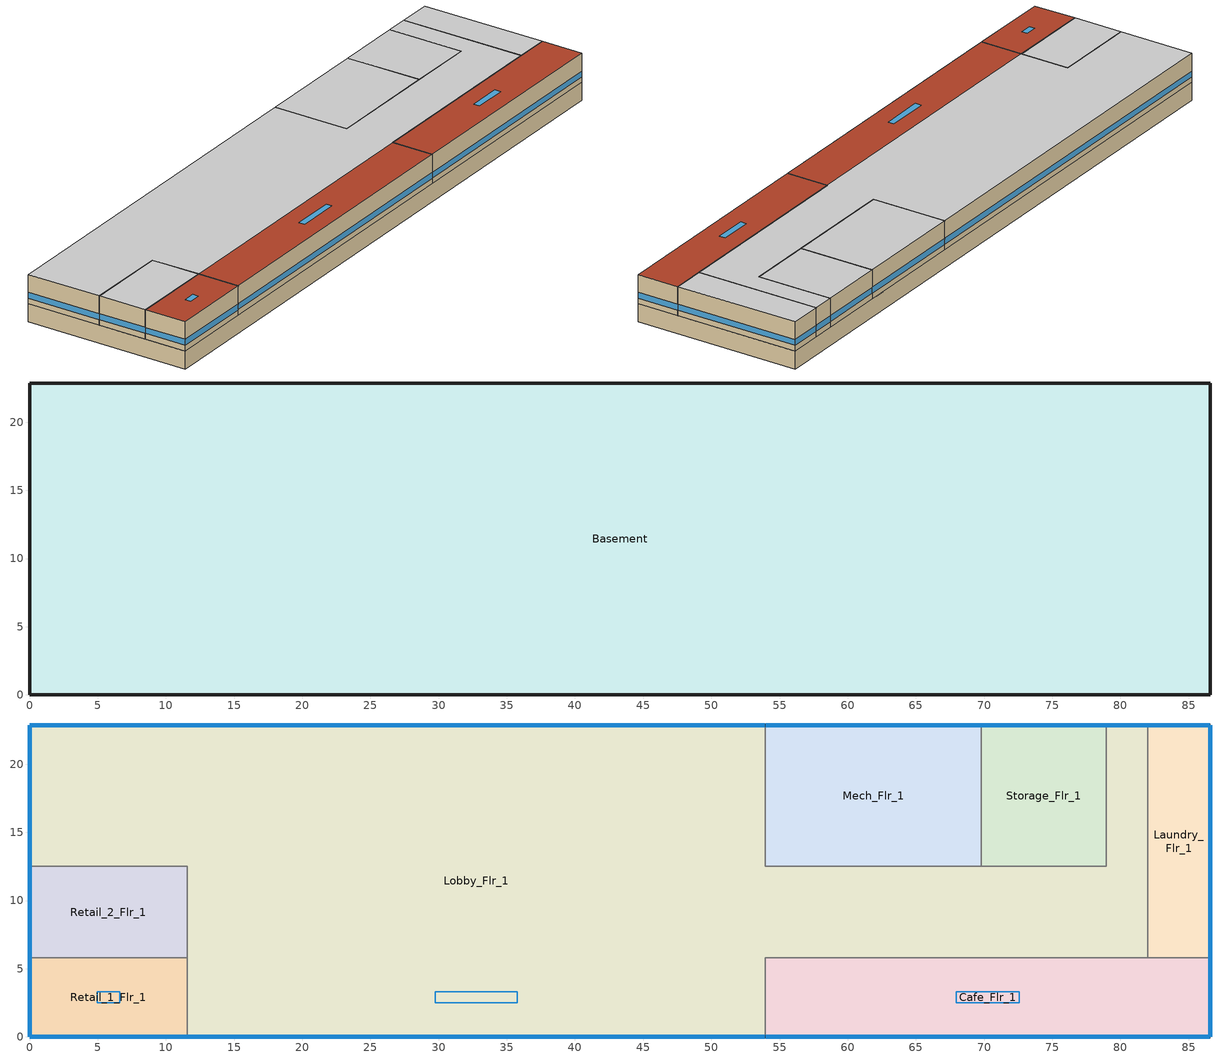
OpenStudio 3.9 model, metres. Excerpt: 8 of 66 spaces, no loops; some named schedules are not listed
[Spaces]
Basement
 floor foundation (BTAP-Grnd-Floor-Mass:U-0.379_std): 86.56,22.86 86.56,0 0,0 0,22.86 z-2.44
 wall foundation (BTAP-Grnd-Wall-Mass:U-0.21_std): 0,22.86 0,0 86.56,0 86.56,22.86 0,22.86 z-2.44:0
Lobby_Flr_1
 floor to Basement: 53.95,22.86 53.95,0 11.58,0 11.58,12.5 0,12.5 0,22.86 z0; 81.99,22.86 81.99,5.79 53.95,5.79 53.95,12.5 78.94,12.5 78.94,22.86 z0
 wall outside: 53.95,22.86 0,22.86 0,12.5 / 11.58,0 53.95,0 / 81.99,22.86 78.94,22.86 z0:3.96
 wall to Retail_1_Flr_1: 11.58,5.79 11.58,0 z0:3.96
 wall to Laundry_Flr_1: 81.99,5.79 81.99,22.86 z0:3.96
 wall to Storage_Flr_1: 78.94,22.86 78.94,12.5 69.8,12.5 z0:3.96
 wall to Cafe_Flr_1: 53.95,0 53.95,5.79 81.99,5.79 z0:3.96
 wall to Retail_2_Flr_1: 0,12.5 11.58,12.5 11.58,5.79 z0:3.96
 wall to Mech_Flr_1: 69.8,12.5 53.95,12.5 53.95,22.86 z0:3.96
 window (BTAP-Ext-FixedWindow:U=0.144 SHGC=0.600): 53.92,22.86 0.03,22.86 / 11.61,0 53.92,0 / 0,22.83 0,12.52 z0.76:1.56; 81.97,22.86 78.97,22.86 z0.76:1.57
 ceiling adiabatic (BTAP-Int-Wall): 81.99,5.79 81.99,22.86 78.94,22.86 78.94,12.5 53.95,12.5 53.95,22.86 0,22.86 0,12.5 11.58,12.5 11.58,5.79 z3.96
 roof outside: 53.95,0 53.95,5.79 11.58,5.79 11.58,0 z3.96
 skylight (BTAP-Ext-Skylights:U=0.201 SHGC=0.600): 35.76,2.49 35.76,3.3 29.77,3.3 29.77,2.49 z3.96
Retail_1_Flr_1
 floor to Basement: 11.58,5.79 11.58,0 0,0 0,5.79 z0
 wall outside: 0,5.79 0,0 11.58,0 z0:3.96
 wall to Retail_2_Flr_1: 11.58,5.79 0,5.79 z0:3.96
 window (BTAP-Ext-FixedWindow:U=0.144 SHGC=0.600): 0.03,0 11.56,0 / 0,5.77 0,0.03 z0.76:1.56
 roof outside: 11.58,0 11.58,5.79 0,5.79 0,0 z3.96
 skylight (BTAP-Ext-Skylights:U=0.201 SHGC=0.600): 6.61,2.49 6.61,3.3 4.97,3.3 4.97,2.49 z3.96
Retail_2_Flr_1
 floor to Basement: 11.58,12.5 11.58,5.79 0,5.79 0,12.5 z0
 wall outside: 0,12.5 0,5.79 z0:3.96
 window (BTAP-Ext-FixedWindow:U=0.144 SHGC=0.600): 0,12.47 0,5.82 z0.76:1.56
 ceiling adiabatic (BTAP-Int-Wall): 11.58,5.79 11.58,12.5 0,12.5 0,5.79 z3.96
Laundry_Flr_1
 floor to Basement: 86.56,22.86 86.56,5.79 81.99,5.79 81.99,22.86 z0
 wall outside: 86.56,5.79 86.56,22.86 81.99,22.86 z0:3.96
 wall to Cafe_Flr_1: 81.99,5.79 86.56,5.79 z0:3.96
 window (BTAP-Ext-FixedWindow:U=0.144 SHGC=0.600): 86.56,5.82 86.56,22.83 / 86.54,22.86 82.02,22.86 z0.76:1.56
 ceiling adiabatic (BTAP-Int-Wall): 86.56,5.79 86.56,22.86 81.99,22.86 81.99,5.79 z3.96
Storage_Flr_1
 floor to Basement: 78.94,22.86 78.94,12.5 69.8,12.5 69.8,22.86 z0
 wall outside: 78.94,22.86 69.8,22.86 z0:3.96
 wall to Mech_Flr_1: 69.8,22.86 69.8,12.5 z0:3.96
 window (BTAP-Ext-FixedWindow:U=0.144 SHGC=0.600): 78.92,22.86 69.82,22.86 z0.76:1.56
 ceiling adiabatic (BTAP-Int-Wall): 78.94,12.5 78.94,22.86 69.8,22.86 69.8,12.5 z3.96
Mech_Flr_1
 floor to Basement: 69.8,22.86 69.8,12.5 53.95,12.5 53.95,22.86 z0
 wall outside: 69.8,22.86 53.95,22.86 z0:3.96
 window (BTAP-Ext-FixedWindow:U=0.144 SHGC=0.600): 69.77,22.86 53.98,22.86 z0.76:1.56
 ceiling adiabatic (BTAP-Int-Wall): 69.8,12.5 69.8,22.86 53.95,22.86 53.95,12.5 z3.96
Cafe_Flr_1
 floor to Basement: 86.56,5.79 86.56,0 53.95,0 53.95,5.79 z0
 wall outside: 53.95,0 86.56,0 86.56,5.79 z0:3.96
 window (BTAP-Ext-FixedWindow:U=0.144 SHGC=0.600): 86.56,0.03 86.56,5.77 / 53.98,0 86.54,0 z0.76:1.56
 roof outside: 86.56,0 86.56,5.79 53.95,5.79 53.95,0 z3.96
 skylight (BTAP-Ext-Skylights:U=0.201 SHGC=0.600): 72.56,2.49 72.56,3.3 67.95,3.3 67.95,2.49 z3.96
[Site]
Yellowknife AP_NT_CAN: Latitude {deg}=62.46; Longitude {deg}=-114.44; Time Zone {hr}=-7; Elevation {m}=205.7; Terrain=City
[Building]
LargeHotel: North Axis {deg}=0; Default Construction Set=BTAP-Mass at hdd = 8170.0; Standards Number of Stories=7; Standards Number of Above Ground Stories=6; Standards Template=NECB2020; Standards Building Type=LargeHotel
[Site:WaterMainsTemperature]
Calculation Method=Correlation; Annual Average Outdoor Air Temperature {C}=-3.65833; Maximum Difference In Monthly Average Outdoor Air Temperatures {deltaC}=41.5
[Site:GroundTemperature:BuildingSurface]
19.527, 19.502, 19.536, 19.598, 20.002, 21.64, 22.225, 22.375, 21.449, 20.121, 19.802, 19.633
[SizingPeriod:DesignDay] Barometric Pressure {Pa}=98878; Rain Indicator=No; Snow Indicator=No; Day of Month=21; Daylight Saving Time Indicator=No; Humidity Condition Type=Wetbulb; Dry-Bulb Temperature Range Modifier Type=DefaultMultipliers
Name | Maximum Dry-Bulb Temperature {C} | Daily Dry-Bulb Temperature Range {deltaC} | Wind Speed {m/s} | Wind Direction {deg} | Month | Day Type | Wetbulb or DewPoint at Maximum Dry-Bulb {C} | Solar Model Indicator | ASHRAE Clear Sky Optical Depth for Beam Irradiance | ASHRAE Clear Sky Optical Depth for Diffuse Irradiance | Sky Clearness
Yellowknife AP Ann Clg .4% Condns DB=>MWB | 25.6 | 8 | 4.1 | 160 | 7 | SummerDesignDay | 16.1 | ASHRAETau | 0.369 | 2.418
Yellowknife AP Ann Clg .4% Condns WB=>MDB | 22.9 | 8 | 4.1 | 160 | 7 | SummerDesignDay | 17.2 | ASHRAETau | 0.369 | 2.418
Yellowknife AP Ann Htg 99.6% Condns DB | -40 | 0 | 1.8 | 310 | 1 | WinterDesignDay | -40 | ASHRAEClearSky |  |  | 0
[ClimateZones]
Climate Zone Institution Name 1=ASHRAE; Climate Zone Document Name 1=ANSI/ASHRAE Standard 169; Climate Zone Document Year 1=2006; Climate Zone Value 1=8
[Site:GroundTemperature:Shallow]
-14.3, -20.7, -22.4, -20.9, -12.3, -2.6, 6.6, 13.2, 15.1, 12, 4.5, -4.9
[Site:GroundTemperature:Deep]
-4.7, -9.4, -12.3, -13.2, -11.5, -7.6, -2.8, 1.9, 5.1, 5.8, 4, 0.2
[Site:GroundTemperature:FCfactorMethod]
January Ground Temperature {C}=0.1; February Ground Temperature {C}=-14.7; March Ground Temperature {C}=-20.9; April Ground Temperature {C}=-23.8; May Ground Temperature {C}=-22.4; June Ground Temperature {C}=-18.3; July Ground Temperature {C}=-6.9; August Ground Temperature {C}=7.1; September Ground Temperature {C}=14.9; October Ground Temperature {C}=17.7; November Ground Temperature {C}=15.3; December Ground Temperature {C}=8
[Material:NoMass] Roughness=Smooth; Thermal Absorptance=0.9; Solar Absorptance=0.7
Name | Thermal Resistance {m2-K/W} | Visible Absorptance
Typical Carpet Pad; Typical Carpet Pad 1 | 0.21648 | 0.8
Typical Insulation 1 | 8.28655 | 0.7
Typical Insulation 2 | 5.78966 | 0.7
Typical Insulation 3 | 9.09089 | 0.7
Typical Carpet Pad 2 | 2.57255 | 0.8
Typical Carpet Pad 3; Typical Carpet Pad 4 | 4.69593 | 0.8
Typical Insulation 4 | 0.694427 | 0.7
Typical Insulation 5 | 0.694444 | 0.7
[Material]
Name | Roughness | Thickness {m} | Conductivity {W/m-K} | Density {kg/m3} | Specific Heat {J/kg-K} | Thermal Absorptance | Solar Absorptance | Visible Absorptance
G05 25mm wood | MediumSmooth | 0.0254 | 0.15 | 608 | 1630 | 0.9 | 0.5 | 0.5
100mm Normalweight concrete floor 1 | MediumSmooth | 0.1016 | 2.31 | 2322 | 832
G01 13mm gypsum board 1 | Smooth | 0.0127 | 0.16 | 800 | 1090 | 0.9 | 0.7 | 0.5
4 in. Normalweight Concrete Floor 1 | MediumRough | 0.1016 | 2.31 | 2322 | 832 | 0.9 | 0.7 | 0.7
1IN Stucco 1 | Smooth | 0.0253 | 0.6918 | 1858 | 837 | 0.9 | 0.7 | 0.92
8IN CONCRETE HW RefBldg 1 | Rough | 0.2032 | 1.311 | 2240 | 836.8 | 0.9 | 0.7 | 0.7
1/2IN Gypsum 1 | Smooth | 0.0127 | 0.16 | 784.9 | 830 | 0.9 | 0.4 | 0.4
Metal Roof Surface 1; F08 Metal surface 1 | Smooth | 0.0008 | 45.28 | 7824 | 500 | 0.9 | 0.7 | 0.7
6 in. Normalweight Concrete Floor 1; 6 in. Normalweight Concrete Floor 2; 6 in. Normalweight Concrete Floor 3 | MediumRough | 0.1524 | 2.31 | 2322 | 832 | 0.9 | 0.7 | 0.7
Expanded Polystyrene | MediumSmooth | 0.0746039 | 0.029 | 29 | 1210
Expanded Polystyrene 1 | MediumSmooth | 0.136182 | 0.029 | 29 | 1210
[Construction]
BTAP-Int-Partition; BTAP-Int-Door: G05 25mm wood
BTAP-Int-Floor: 100mm Normalweight concrete floor 1, Typical Carpet Pad
BTAP-Int-Wall: G01 13mm gypsum board 1, G01 13mm gypsum board 1
BTAP-Int-Ceiling: Typical Carpet Pad, 100mm Normalweight concrete floor 1
BTAP-Int-Window: SimpleGlazing
BTAP-Ext-Floor-Mass:U-0.117: Typical Insulation 1, 4 in. Normalweight Concrete Floor 1, Typical Carpet Pad 1
BTAP-Ext-Wall-Mass:U-0.165: 1IN Stucco 1, 8IN CONCRETE HW RefBldg 1, Typical Insulation 2, 1/2IN Gypsum 1
BTAP-Ext-Roof-Metal:U-0.11: Metal Roof Surface 1, Typical Insulation 3
BTAP-Grnd-Floor-Mass:U-0.379: 6 in. Normalweight Concrete Floor 1, Typical Carpet Pad 2
BTAP-Grnd-Wall-Mass:U-0.21: 6 in. Normalweight Concrete Floor 2, Typical Carpet Pad 3
BTAP-Grnd-Roof-Mass:U-0.21: 6 in. Normalweight Concrete Floor 3, Typical Carpet Pad 4
BTAP-Ext-FixedWindow:U=0.144 SHGC=0.600; BTAP-Ext-GlassDoors:U=0.144 SHGC=0.600: SimpleGlazing:U=0.144 SHGC=0.600
BTAP-Ext-Door:U-1.44: F08 Metal surface 1, Typical Insulation 4
BTAP-Ext-OverHeadDoor:U-1.44: Typical Insulation 5
BTAP-Ext-Skylights:U=0.201 SHGC=0.600; BTAP-Ext-DaylightDomes:U=0.201 SHGC=0.600; BTAP-Ext-DaylightDiffuser:U=0.201 SHGC=0.600: SimpleGlazing:U=0.201 SHGC=0.600
BTAP-Grnd-Floor-Mass:U-0.379_std: 6 in. Normalweight Concrete Floor 1, Expanded Polystyrene
BTAP-Grnd-Wall-Mass:U-0.21_std: 6 in. Normalweight Concrete Floor 2, Expanded Polystyrene 1
[DefaultConstructionSet]
BTAP-Mass at hdd = 8170.0: Default Exterior Surface Constructions=BTAP-Mass at hdd = 8170.0; Default Interior Surface Constructions=Default Surface Constructions 2; Default Ground Contact Surface Constructions=BTAP-Mass at hdd = 8170.0 1; Default Exterior SubSurface Constructions=BTAP-Mass at hdd = 8170.0; Default Interior SubSurface Constructions=Default Sub Surface Constructions 2; Interior Partition Construction=BTAP-Int-Partition
[DefaultSurfaceConstructions]
Name | Floor Construction | Wall Construction | Roof Ceiling Construction
Default Surface Constructions 2 | BTAP-Int-Floor | BTAP-Int-Wall | BTAP-Int-Ceiling
BTAP-Mass at hdd = 8170.0 | BTAP-Ext-Floor-Mass:U-0.117 | BTAP-Ext-Wall-Mass:U-0.165 | BTAP-Ext-Roof-Metal:U-0.11
BTAP-Mass at hdd = 8170.0 1 | BTAP-Grnd-Floor-Mass:U-0.379 | BTAP-Grnd-Wall-Mass:U-0.21 | BTAP-Grnd-Roof-Mass:U-0.21
[DefaultSubSurfaceConstructions]
Name | Fixed Window Construction | Operable Window Construction | Door Construction | Glass Door Construction | Overhead Door Construction | Skylight Construction | Tubular Daylight Dome Construction | Tubular Daylight Diffuser Construction
Default Sub Surface Constructions 2 | BTAP-Int-Window | BTAP-Int-Window | BTAP-Int-Door
BTAP-Mass at hdd = 8170.0 | BTAP-Ext-FixedWindow:U=0.144 SHGC=0.600 | BTAP-Ext-FixedWindow:U=0.144 SHGC=0.600 | BTAP-Ext-Door:U-1.44 | BTAP-Ext-GlassDoors:U=0.144 SHGC=0.600 | BTAP-Ext-OverHeadDoor:U-1.44 | BTAP-Ext-Skylights:U=0.201 SHGC=0.600 | BTAP-Ext-DaylightDomes:U=0.201 SHGC=0.600 | BTAP-Ext-DaylightDiffuser:U=0.201 SHGC=0.600
[WindowMaterial:SimpleGlazingSystem] Solar Heat Gain Coefficient=0.6; Visible Transmittance=0.21
Name | U-Factor {W/m2-K}
SimpleGlazing | 2.2
SimpleGlazing:U=0.144 SHGC=0.600 | 1.44
SimpleGlazing:U=0.201 SHGC=0.600 | 2.01
[Space] Part of Total Floor Area=Yes; Volume {m3}=Autocalculate
Name | Space Type | Building Story | Thermal Zone
Laundry_Flr_1 | Space Function Laundry/Washing area | Building Story 2 | ALL_ST=Laundry/Washing area_FL=Building Story 2_SCH=C
Lobby_Flr_1 | Space Function Lobby - hotel | Building Story 2 | ALL_ST=Lobby - hotel_FL=Building Story 2_SCH=H
Retail_1_Flr_1 | Space Function Sales area | Building Story 2 | ALL_ST=Sales area_FL=Building Story 2_SCH=C 1
Basement | Space Function Storage room < 5 m2-sch-A | Building Story 1 | ALL_ST=Storage room < 5 m2-sch-A_FL=Building Story 1_SCH=A
Cafe_Flr_1 | Space Function Retail facility mall concourse | Building Story 2 | ALL_ST=Retail facility mall concourse_FL=Building Story 2_SCH=C
Mech_Flr_1 | Space Function Electrical/Mechanical room-sch-F | Building Story 2 | WILD_ST=Electrical/Mechanical room-sch-E_FL=Building Story 2_SCH=F
Retail_2_Flr_1 | Space Function Sales area | Building Story 2 | ALL_ST=Sales area_FL=Building Story 2_SCH=C
Storage_Flr_1 | Space Function Storage room < 5 m2-sch-A 1 | Building Story 2 | ALL_ST=Storage room < 5 m2-sch-A_FL=Building Story 2_SCH=A
[BuildingStory]
Name | Nominal Z Coordinate {m}
Building Story 1 | -2.439
Building Story 2 | 0
[SpaceType] Standards Building Type=Space Function
Name | Default Schedule Set | Design Specification Outdoor Air Object | Standards Space Type
Space Function Storage room < 5 m2-sch-A | Space Function Storage room < 5 m2-sch-A Schedule Set | Space Function Storage room < 5 m2-sch-A Ventilation | Storage room < 5 m2-sch-A
Space Function Storage room < 5 m2-sch-A 1 | Space Function Storage room < 5 m2-sch-A 1 Schedule Set | Space Function Storage room < 5 m2-sch-A 1 Ventilation | Storage room < 5 m2-sch-A
Space Function Retail facility mall concourse | Space Function Retail facility mall concourse Schedule Set | Space Function Retail facility mall concourse Ventilation | Retail facility mall concourse
Space Function Laundry/Washing area | Space Function Laundry/Washing area Schedule Set | Space Function Laundry/Washing area Ventilation | Laundry/Washing area
Space Function Lobby - hotel | Space Function Lobby - hotel Schedule Set | Space Function Lobby - hotel Ventilation | Lobby - hotel
Space Function Sales area | Space Function Sales area Schedule Set | Space Function Sales area Ventilation | Sales area
Space Function Electrical/Mechanical room-sch-F | Space Function Electrical/Mechanical room-sch-F Schedule Set | Space Function Electrical/Mechanical room-sch-F Ventilation | Electrical/Mechanical room-sch-F
[People:Definition]
Space Function Laundry/Washing area People Definition: Number of People Calculation Method=People/Area; People per Space Floor Area {person/m2}=0.0500182; Fraction Radiant=0.3
[People] Work Efficiency Schedule=Work Efficiency Schedule; Clothing Insulation Schedule=Clothing Schedule; Air Velocity Schedule=Air Velocity Schedule; Multiplier=1
Name | People Definition | Space or SpaceType
Space Function Laundry/Washing area People | Space Function Laundry/Washing area People Definition | Space Function Laundry/Washing area
Space Function Lobby - hotel People | Space Function Lobby - hotel People Definition | Space Function Lobby - hotel
Space Function Retail facility mall concourse People | Space Function Retail facility mall concourse People Definition | Space Function Retail facility mall concourse
Space Function Sales area People | Space Function Sales area People Definition | Space Function Sales area
Space Function Storage room < 5 m2-sch-A People | Space Function Storage room < 5 m2-sch-A People Definition | Space Function Storage room < 5 m2-sch-A
Space Function Storage room < 5 m2-sch-A 1 People | Space Function Storage room < 5 m2-sch-A 1 People Definition | Space Function Storage room < 5 m2-sch-A 1
Space Function Electrical/Mechanical room-sch-F People | Space Function Electrical/Mechanical room-sch-F People Definition | Space Function Electrical/Mechanical room-sch-F
[Lights:Definition]
Space Function Laundry/Washing area Lights Definition: Design Level Calculation Method=Watts/Area; Watts per Space Floor Area {W/m2}=5.70001; Fraction Radiant=0.5; Fraction Visible=0.2
[Lights] Fraction Replaceable=1
Name | Lights Definition | Space or SpaceType
Space Function Laundry/Washing area Lights | Space Function Laundry/Washing area Lights Definition | Space Function Laundry/Washing area
Space Function Lobby - hotel Lights | Space Function Lobby - hotel Lights Definition | Space Function Lobby - hotel
Space Function Retail facility mall concourse Lights | Space Function Retail facility mall concourse Lights Definition | Space Function Retail facility mall concourse
Space Function Sales area Lights | Space Function Sales area Lights Definition | Space Function Sales area
Space Function Storage room < 5 m2-sch-A Lights | Space Function Storage room < 5 m2-sch-A Lights Definition | Space Function Storage room < 5 m2-sch-A
Space Function Storage room < 5 m2-sch-A 1 Lights | Space Function Storage room < 5 m2-sch-A 1 Lights Definition | Space Function Storage room < 5 m2-sch-A 1
Space Function Electrical/Mechanical room-sch-F Lights | Space Function Electrical/Mechanical room-sch-F Lights Definition | Space Function Electrical/Mechanical room-sch-F
[DesignSpecification:OutdoorAir] Outdoor Air Method=Sum
Name | Outdoor Air Flow per Person {m3/s-person} | Outdoor Air Flow per Floor Area {m3/s-m2}
Space Function Laundry/Washing area Ventilation | 0.00507815 | 0.0006096
Space Function Lobby - hotel Ventilation | 0.0114258 | 0.0003048
Space Function Retail facility mall concourse Ventilation | 0.0304689 | 0.0003048
Space Function Sales area Ventilation | 0.0171388 | 0.0006096
Space Function Storage room < 5 m2-sch-A Ventilation; Space Function Storage room < 5 m2-sch-A 1 Ventilation | 0.00507815 | 0.0003048
Space Function Electrical/Mechanical room-sch-F Ventilation |  | 0.0003048
[DefaultScheduleSet] People Activity Level Schedule=NECB-Activity
Name | Number of People Schedule | Lighting Schedule | Electric Equipment Schedule
Space Function Laundry/Washing area Schedule Set | NECB-C-Occupancy | NECB-C-Lighting | NECB-C-Electric-Equipment
Space Function Lobby - hotel Schedule Set | NECB-H-Occupancy | NECB-H-Lighting | NECB-H-Electric-Equipment
Space Function Retail facility mall concourse Schedule Set; Space Function Sales area Schedule Set | NECB-C-Occupancy | NECB-C-Occupancy-NECB-C-Lighting-0.0-0.0-0.67-Light Ruleset | NECB-C-Electric-Equipment
Space Function Storage room < 5 m2-sch-A Schedule Set; Space Function Storage room < 5 m2-sch-A 1 Schedule Set | NECB-A-Occupancy | NECB-A-Lighting | NECB-A-Electric-Equipment
Space Function Electrical/Mechanical room-sch-F Schedule Set | NECB-F-Occupancy | NECB-F-Lighting | NECB-F-Electric-Equipment
[ThermostatSetpoint:DualSetpoint]
Name | Heating Setpoint Temperature Schedule | Cooling Setpoint Temperature Schedule
Space Function Sales area Thermostat 5; Space Function Retail facility mall concourse Thermostat 3; Space Function Sales area Thermostat 6; Space Function Laundry/Washing area Thermostat 3 | NECB-C-Thermostat Setpoint-Heating | NECB-C-Thermostat Setpoint-Cooling
Space Function Storage room < 5 m2-sch-A Thermostat 3; Space Function Storage room < 5 m2-sch-A 1 Thermostat 3 | NECB-A-Thermostat Setpoint-Heating | NECB-A-Thermostat Setpoint-Cooling
Space Function Lobby - hotel Thermostat 3 | NECB-H-Thermostat Setpoint-Heating | NECB-H-Thermostat Setpoint-Cooling
Space Function Electrical/Mechanical room-sch-F Thermostat 1 | NECB-F-Thermostat Setpoint-Heating | NECB-F-Thermostat Setpoint-Cooling
[ElectricEquipment]
Name | Electric Equipment Definition | Space or SpaceType
Space Function Laundry/Washing area Elec Equip | Space Function Laundry/Washing area Elec Equip Definition | Space Function Laundry/Washing area
Space Function Lobby - hotel Elec Equip | Space Function Lobby - hotel Elec Equip Definition | Space Function Lobby - hotel
Space Function Retail facility mall concourse Elec Equip | Space Function Retail facility mall concourse Elec Equip Definition | Space Function Retail facility mall concourse
Space Function Sales area Elec Equip | Space Function Sales area Elec Equip Definition | Space Function Sales area
Space Function Storage room < 5 m2-sch-A Elec Equip | Space Function Storage room < 5 m2-sch-A Elec Equip Definition | Space Function Storage room < 5 m2-sch-A
Space Function Storage room < 5 m2-sch-A 1 Elec Equip | Space Function Storage room < 5 m2-sch-A 1 Elec Equip Definition | Space Function Storage room < 5 m2-sch-A 1
Space Function Electrical/Mechanical room-sch-F Elec Equip | Space Function Electrical/Mechanical room-sch-F Elec Equip Definition | Space Function Electrical/Mechanical room-sch-F
[SpaceInfiltration:DesignFlowRate] Design Flow Rate Calculation Method=Flow/ExteriorArea
Name | Space or SpaceType | Schedule | Flow per Exterior Surface Area {m3/s-m2} | Constant Term Coefficient | Temperature Term Coefficient | Velocity Term Coefficient | Velocity Squared Term Coefficient
Cafe_Flr_1 Infiltration | Cafe_Flr_1 | Always On Discrete | 0.000295418 | 0 | 0 | 0.224 | 0
Laundry_Flr_1 Infiltration | Laundry_Flr_1 | Always On Discrete | 0.000295418 | 0 | 0 | 0.224 | 0
Lobby_Flr_1 Infiltration | Lobby_Flr_1 | Always On Discrete | 0.000295418 | 0 | 0 | 0.224 | 0
Mech_Flr_1 Infiltration | Mech_Flr_1 | Always On Discrete | 0.000295418 | 0 | 0 | 0.224 | 0
Retail_1_Flr_1 Infiltration | Retail_1_Flr_1 | Always On Discrete | 0.000295418 | 0 | 0 | 0.224 | 0
Retail_2_Flr_1 Infiltration | Retail_2_Flr_1 | Always On Discrete | 0.000295418 | 0 | 0 | 0.224 | 0
Storage_Flr_1 Infiltration | Storage_Flr_1 | Always On Discrete | 0.000295418 | 0 | 0 | 0.224 | 0
Space Function Electrical/Mechanical room-sch-F Infiltration | Space Function Electrical/Mechanical room-sch-F |  | 0.000250063
[ThermalZone] Use Ideal Air Loads=No
Name | Thermostat
ALL_ST=Sales area_FL=Building Story 2_SCH=C | Space Function Sales area Thermostat 5
ALL_ST=Retail facility mall concourse_FL=Building Story 2_SCH=C | Space Function Retail facility mall concourse Thermostat 3
ALL_ST=Sales area_FL=Building Story 2_SCH=C 1 | Space Function Sales area Thermostat 6
ALL_ST=Laundry/Washing area_FL=Building Story 2_SCH=C | Space Function Laundry/Washing area Thermostat 3
ALL_ST=Storage room < 5 m2-sch-A_FL=Building Story 1_SCH=A | Space Function Storage room < 5 m2-sch-A Thermostat 3
ALL_ST=Lobby - hotel_FL=Building Story 2_SCH=H | Space Function Lobby - hotel Thermostat 3
ALL_ST=Storage room < 5 m2-sch-A_FL=Building Story 2_SCH=A | Space Function Storage room < 5 m2-sch-A 1 Thermostat 3
WILD_ST=Electrical/Mechanical room-sch-E_FL=Building Story 2_SCH=F | Space Function Electrical/Mechanical room-sch-F Thermostat 1
[Foundation:Kiva]
Bldg Kiva Foundation: Wall Height Above Grade {m}=0; Wall Depth Below Slab {m}=0
[SurfaceProperty:ExposedFoundationPerimeter]
Basement_Floor: Exposed Perimeter Calculation Method=TotalExposedPerimeter; Total Exposed Perimeter {m}=218.846
[Foundation:Kiva:Settings]

